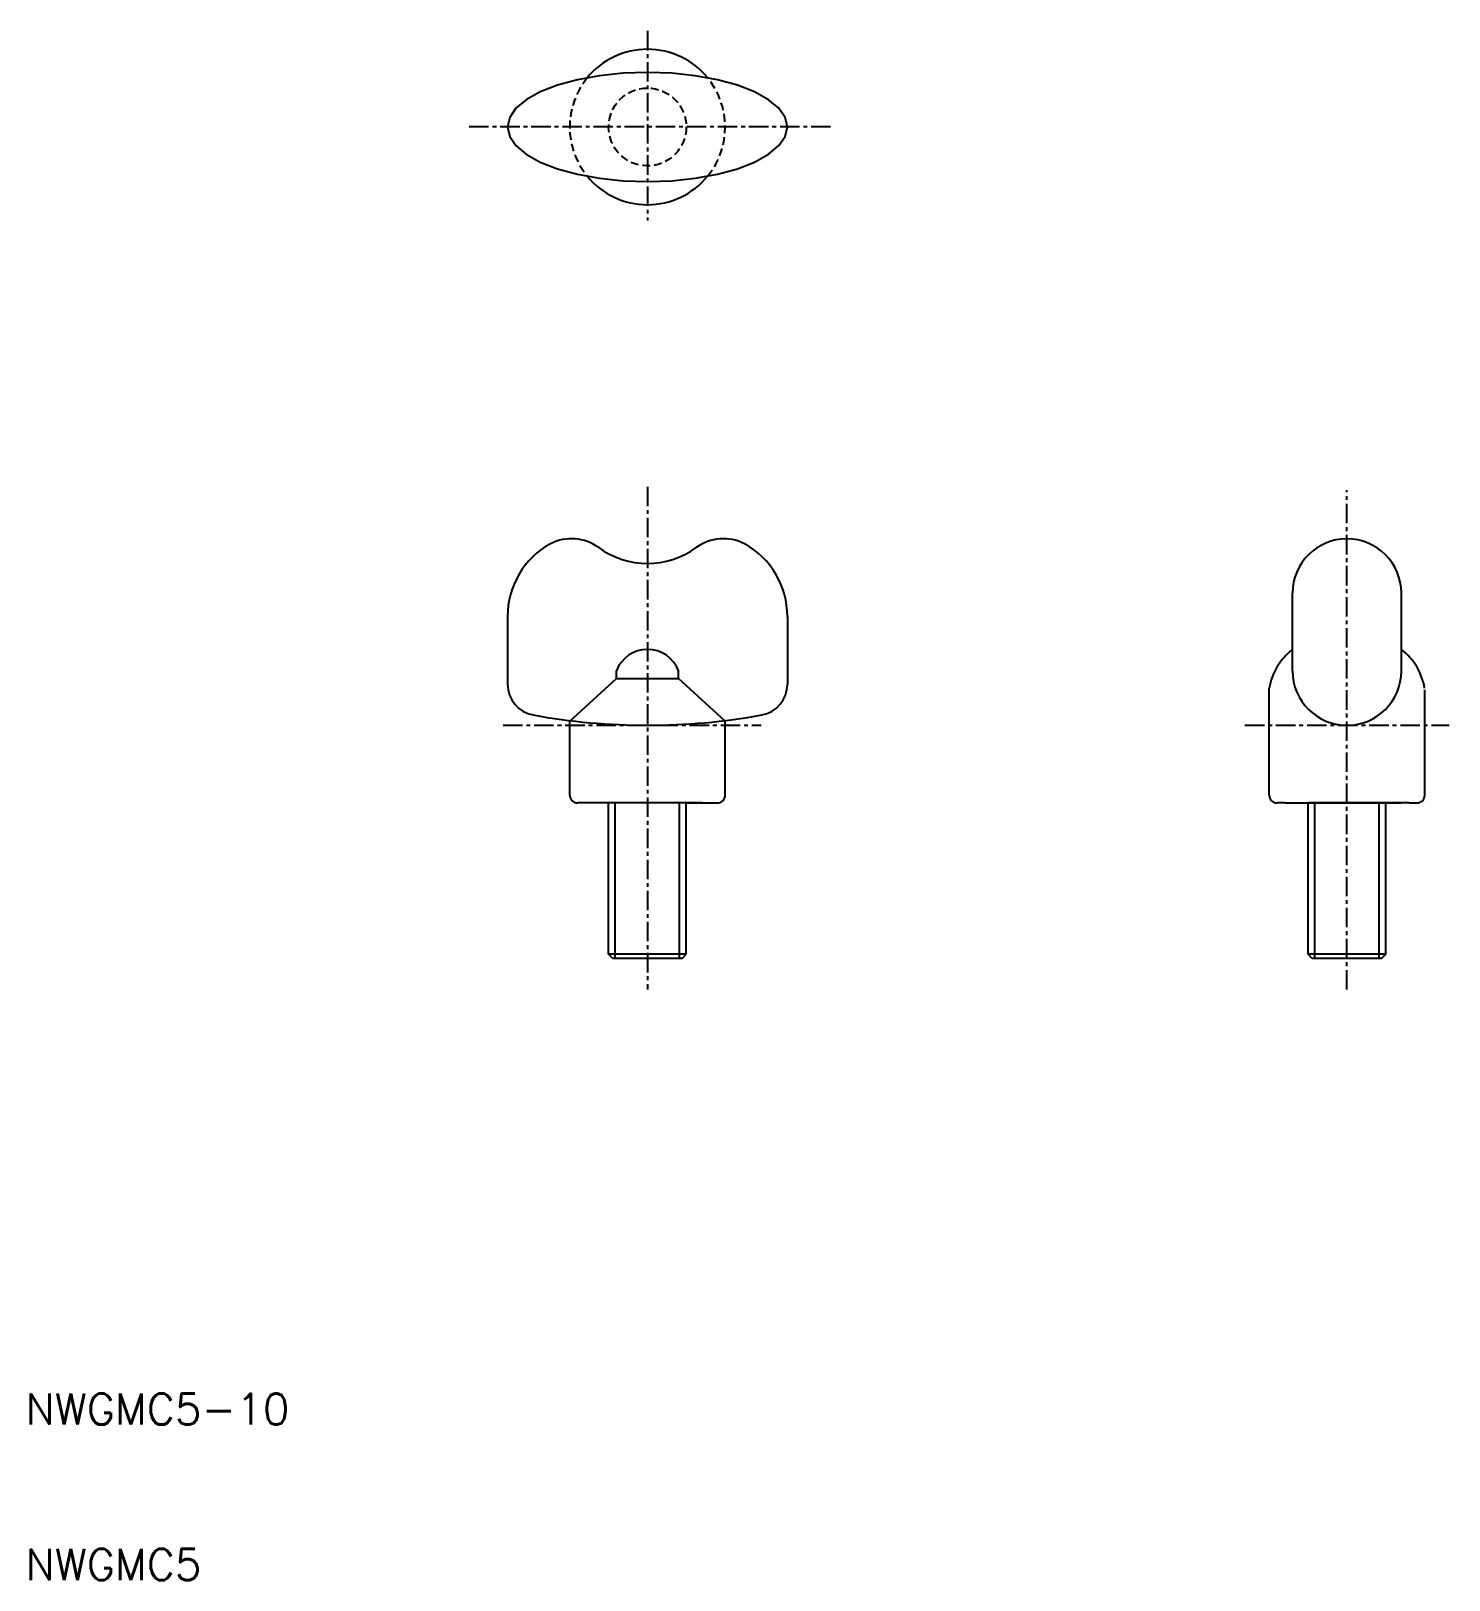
# Model space of a CAD drawing. Extents: x 10.3 to 101.6, y 10 to 109.7.
import ezdxf

# ---------------------------------------------------------------- set-up
doc = ezdxf.new("R2010")
doc.units = 0
doc.linetypes.add('CENTER', pattern=[2, 1.25, -0.25, 0.25, -0.25])
doc.linetypes.add('DASHED', pattern=[0.75, 0.5, -0.25])
doc.layers.get('0').update_dxf_attribs({"linetype": 'CONTINUOUS'})
doc.layers.add('CENTER', color=1, linetype='CENTER')
doc.styles.get("Standard").update_dxf_attribs({"font": 'txt.shx'})

msp = doc.modelspace()

# ---------------------------------------------------------------- linework, layer by layer
at = {"color": 7, "linetype": 'CONTINUOUS'}
for p, q in [((46.922, 106.798), (45.5, 106.54)), ((48.437, 106.957), (46.922, 106.798)), ((50, 107.01), (48.437, 106.957)), ((51.563, 106.957), (50, 107.01)), ((53.078, 106.798), (51.563, 106.957)), ((54.5, 106.54), (53.078, 106.798)), ((43.106, 105.756), (42.206, 105.255)), ((44.215, 106.189), (43.106, 105.756)), ((45.5, 106.54), (44.215, 106.189)), ((55.785, 106.189), (54.5, 106.54)), ((56.894, 105.756), (55.785, 106.189)), ((57.794, 105.255), (56.894, 105.756)), ((41.543, 104.7), (41.137, 104.11)), ((42.206, 105.255), (41.543, 104.7)), ((58.457, 104.7), (57.794, 105.255)), ((58.863, 104.11), (58.457, 104.7)), ((41.137, 104.11), (41, 103.5)), ((59, 103.5), (58.863, 104.11)), ((41, 103.5), (41.137, 102.89)), ((41.137, 102.89), (41.543, 102.3)), ((58.457, 102.3), (58.863, 102.89)), ((58.863, 102.89), (59, 103.5)), ((41.543, 102.3), (42.206, 101.745)), ((42.206, 101.745), (43.106, 101.244)), ((56.894, 101.244), (57.794, 101.745)), ((57.794, 101.745), (58.457, 102.3)), ((43.106, 101.244), (44.215, 100.811)), ((44.215, 100.811), (45.5, 100.46)), ((54.5, 100.46), (55.785, 100.811)), ((55.785, 100.811), (56.894, 101.244)), ((45.5, 100.46), (46.922, 100.202)), ((46.922, 100.202), (48.437, 100.043)), ((48.437, 100.043), (50, 99.99)), ((50, 99.99), (51.563, 100.043)), ((51.563, 100.043), (53.078, 100.202)), ((53.078, 100.202), (54.5, 100.46)), ((91.5, 68.5), (91.5, 73.5)), ((98.5, 68.5), (98.5, 73.5)), ((41, 72), (41, 67.633)), ((41, 71.949), (41, 69.24)), ((59, 72), (59, 67.633)), ((59, 71.949), (59, 69.24)), ((45, 65.268), (48, 68)), ((48, 68), (48, 68.5)), ((48, 68), (52, 68)), ((52, 68), (52, 68.5)), ((55, 65.268), (52, 68)), ((90, 60.5), (90, 67.382)), ((100, 60.5), (100, 67.289)), ((45, 60.5), (45, 65.268)), ((55, 60.5), (55, 65.268)), ((47.5, 60), (45.5, 60)), ((53.5, 60), (46.5, 60)), ((47.5, 50.27), (47.5, 60)), ((52.5, 60), (54.5, 60)), ((52.5, 50.27), (52.5, 60)), ((91, 60), (90.5, 60)), ((91, 60), (92.5, 60)), ((91.5, 60), (98.5, 60)), ((97.5, 60), (92.5, 60)), ((92.5, 50.27), (92.5, 60)), ((99, 60), (97.5, 60)), ((97.5, 50.27), (97.5, 60)), ((99, 60), (99.5, 60)), ((52.5, 50.27), (47.5, 50.27)), ((47.771, 50), (47.5, 50.27)), ((52.229, 50), (47.771, 50)), ((52.229, 50), (52.5, 50.27)), ((97.5, 50.27), (92.5, 50.27)), ((92.771, 50), (92.5, 50.27)), ((97.23, 50), (92.771, 50)), ((97.23, 50), (97.5, 50.27))]:
    msp.add_line(p, q, dxfattribs=at)
at = {"color": 3, "linetype": 'CONTINUOUS'}
for p, q in [((47.933, 50), (47.933, 60)), ((52.067, 50), (52.067, 60)), ((92.933, 50), (92.933, 60)), ((97.067, 50), (97.067, 60))]:
    msp.add_line(p, q, dxfattribs=at)
at = {"color": 3, "linetype": 'DASHED'}
msp.add_circle((50, 103.5), 2.5, dxfattribs=at)
at = {"color": 7, "linetype": 'CONTINUOUS'}
for centre, radius, start, end in [((50, 103.5), 5, 39.08408, 140.91592), ((50, 103.5), 5, 219.08408, 320.91592), ((45.103, 74), 3, 54.06888, 116.63537), ((54.897, 74), 3, 63.36463, 125.93112), ((95, 73.5), 3.5, 0, 180), ((46.326, 72.015), 5.326, 118.8199, 180.16643), ((50, 80.757), 5.344, 234.06888, 305.93112), ((53.674, 72.015), 5.326, 359.83357, 61.1801), ((50, 67.744), 2.138, 20.71788, 159.28212), ((93.944, 66.715), 4, 127.66444, 170.41367), ((96.053, 66.717), 4, 9.55667, 52.28772), ((95, 68.5), 3.5, 180, 0), ((43, 67.633), 2, 180, 259.66011), ((57, 67.633), 2, 280.33989, 0), ((50, 106), 41, 259.66011, 280.33989), ((45.5, 60.5), 0.5, 180, 270), ((54.5, 60.5), 0.5, 270, 0), ((90.5, 60.5), 0.5, 180, 270), ((99.5, 60.5), 0.5, 270, 0)]:
    msp.add_arc(centre, radius, start, end, dxfattribs=at)
at = {"color": 3, "linetype": 'DASHED'}
for start, end in [(140.91592, 219.08408), (320.91592, 39.08408)]:
    msp.add_arc((50, 103.5), 5, start, end, dxfattribs=at)
at = {"layer": 'CENTER', "color": 1, "linetype": 'CENTER'}
for p, q in [((50, 109.676), (50, 97.491)), ((61.78, 103.5), (38.29, 103.5)), ((50, 80.35), (50, 48)), ((95, 48), (95, 80.138)), ((40.715, 65), (57.316, 65)), ((88.435, 65), (101.565, 65))]:
    msp.add_line(p, q, dxfattribs=at)

# ---------------------------------------------------------------- texts
at = {"color": 7, "linetype": 'CONTINUOUS'}
for s, p in [('NWGMC5-10', (10, 20)), ('NWGMC5', (10, 10))]:
    msp.add_text(s, height=2, dxfattribs=at).set_placement(p)

doc.saveas('drawing.dxf')
